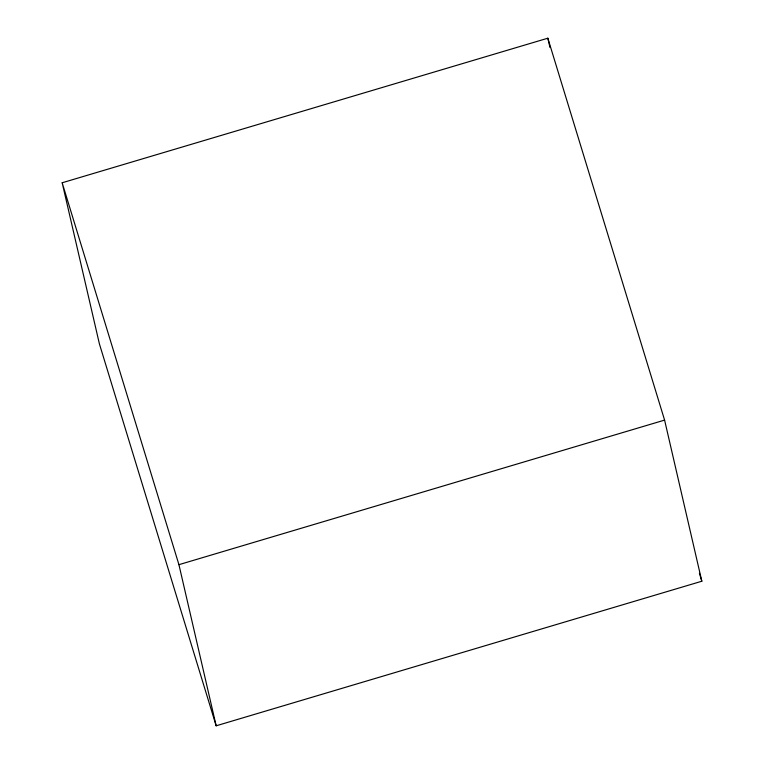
<?xml version="1.0" encoding="UTF-8"?>
<svg xmlns="http://www.w3.org/2000/svg" width="764" height="764" viewBox="0 0 764 764"><rect width="100%" height="100%" fill="white"/><g stroke="black" fill="none" stroke-linecap="round" stroke-linejoin="round"><path stroke-width="1.15" d="M62.17 182.768L547.836 38.2L664.594 420.104L701.829 581.232L216.164 725.8L99.406 343.896L62.17 182.768L178.929 564.672L216.164 725.8M178.929 564.672L664.594 420.104M699.394 573.248L701.829 581.232M547.836 38.2L549.975 47.473"/></g></svg>
